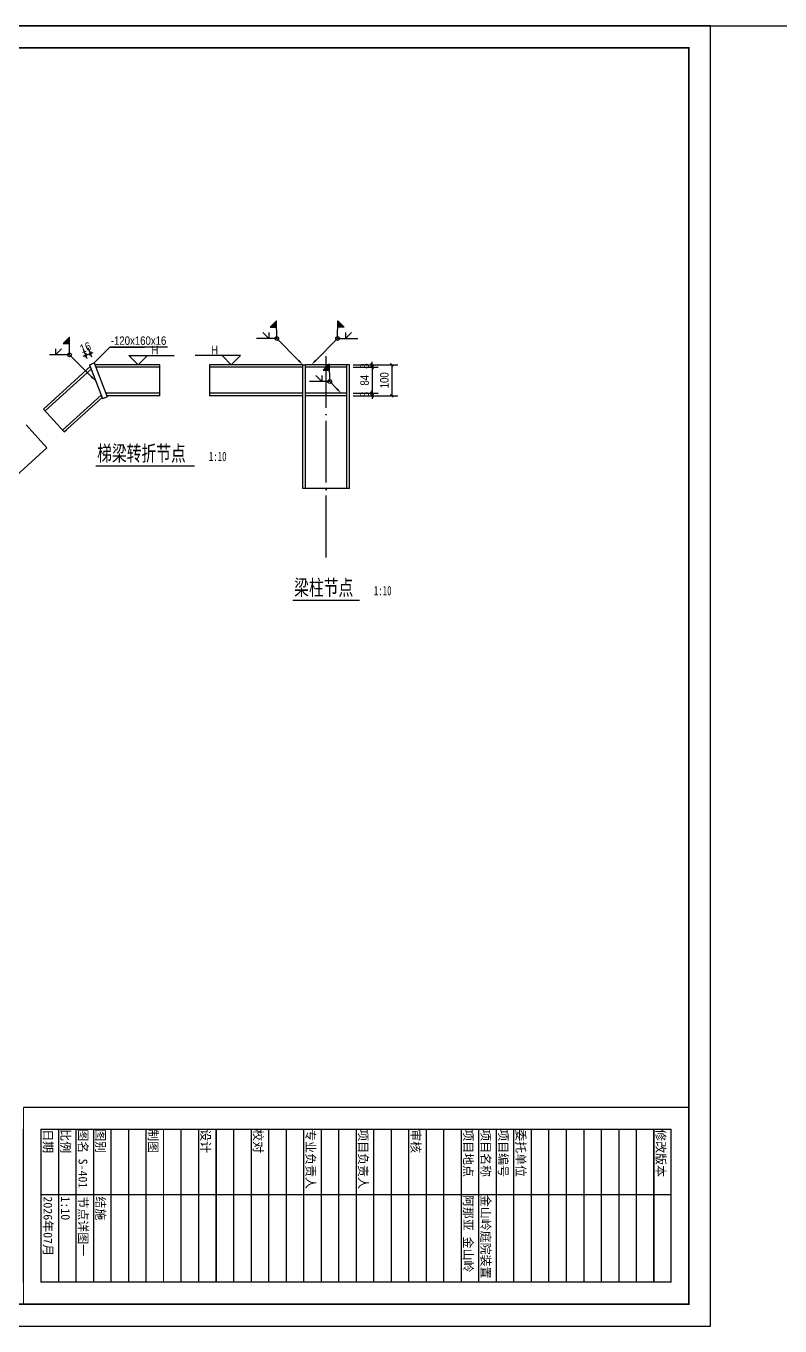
# Model space of a CAD drawing. Extents: x -40040 to 35635, y -182662 to -38118.
# Drawn here: x -5269 to -2833, y -167321 to -163120 of the extents above; entities that cross this region are included whole.
import ezdxf
from ezdxf import colors
from ezdxf.entities.mleader import LeaderData, LeaderLine
from ezdxf.enums import TextEntityAlignment as Align
from ezdxf.math import Vec2, Vec3

# ---------------------------------------------------------------- set-up
doc = ezdxf.new("R2010")
doc.units = 0
doc.header["$LTSCALE"] = 1000
doc.header["$MEASUREMENT"] = 0
doc.linetypes.add('DOTE', pattern=[2.42, 2, -0.2, 0.02, -0.2])
doc.layers.add('_0', color=7, linetype='Continuous', lineweight=25)
for name, color, linetype in [('A-ANNO-NOTE', 4, 'Continuous'), ('A-FURN-PATT-251', 251, 'Continuous'), ('A-SECT-146', 216, 'Continuous'), ('AXIS', 3, 'Continuous'), ('GL', 131, 'Continuous'), ('JC', 7, 'Continuous')]:
    doc.layers.add(name, color=color, linetype=linetype)
doc.layers.add('A-ANNO-NPLT', color=250, linetype='Continuous', plot=False)
doc.styles.add('DIM_T3', font='ARIALN.TTF')
doc.styles.get("Standard").update_dxf_attribs({"font": 'tssdengs.shx', "width": 0.7, "bigfont": 'tssdchn.shx'})
doc.styles.add('TBLK-A1$0$EN', font='')
doc.styles.add('黑体', font='', dxfattribs={"width": 0.7})
doc.styles.get('TBLK-A1$0$EN').set_extended_font_data('SimSun')
doc.styles.get('黑体').set_extended_font_data('SimHei')
doc.dimstyles.new('_TCH_ARCH&&10', dxfattribs={"dimtxt": 27.062236, "dimasz": 10, "dimexe": 20, "dimexo": 20, "dimgap": 10, "dimtad": 1, "dimdec": 0, "dimzin": 0, "dimdsep": 46, "dimtxsty": 'DIM_T3', "dimblk": 'ARCHTICK', "dimcen": 0.09, "dimclrd": 6, "dimclre": 6, "dimclrt": 6, "dimazin": 2, "dimtfac": 1, "dimtdec": 0, "dimtix": 1, "dimtmove": 2, "dimatfit": 3, "dimfxl": 100, "dimfxlon": 1, "dimtolj": 1, "dimtzin": 0, "dimarcsym": 0})

# ---------------------------------------------------------------- blocks, each defined once
blk = doc.blocks.new('_ArchTick')
at = {"color": 0, "linetype": 'ByBlock', "const_width": 0.4}
blk.add_lwpolyline([(-0.5, -0.5), (0.5, 0.5)], dxfattribs=at)
blk = doc.blocks.new('*D73')
at = {"layer": 'Defpoints', "color": 0, "transparency": 16777216}
for p in [(-5061.1, -164178.5), (-5064.1, -164215.1), (-5049.2, -164209.3)]:
    blk.add_point(p, dxfattribs=at)
at = {"layer": 'JC', "color": 6, "lineweight": -2, "transparency": 16777216}
for p, q in [((-5076, -164184.3), (-5085.3, -164187.9)), ((-5071.3, -164196.4), (-5083.2, -164165.6)), ((-5076, -164184.3), (-5061.1, -164178.5)), ((-5056.4, -164190.6), (-5068.3, -164159.8)), ((-5061.1, -164178.5), (-5051.7, -164174.9))]:
    blk.add_line(p, q, dxfattribs=at)
at = {"layer": 'JC', "color": 6, "lineweight": -2, "transparency": 16777216, "xscale": 10, "yscale": 10, "zscale": 10}
for p, rotation in [((-5076, -164184.3), 21.13684450300418), ((-5061.1, -164178.5), 201.1368445030043)]:
    blk.add_blockref('_ArchTick', p, dxfattribs=dict(at, rotation=rotation))
at = {"layer": 'JC', "color": 6, "transparency": 16777216, "insert": (-5077.1, -164159.2), "char_height": 27.06, "attachment_point": 5, "rotation": 21.1368, "style": 'DIM_T3'}
blk.add_mtext('\\A1;16', dxfattribs=at)
blk = doc.blocks.new('*D75')
at = {"layer": 'Defpoints', "color": 0, "transparency": 16777216}
for p in [(-4232.3, -164215.1), (-4232.3, -164223.1), (-4151.2, -164223.1)]:
    blk.add_point(p, dxfattribs=at)
at = {"layer": 'JC', "color": 6, "lineweight": -2, "transparency": 16777216}
for p, q in [((-4212.3, -164215.1), (-4131.2, -164215.1)), ((-4212.3, -164223.1), (-4131.2, -164223.1)), ((-4151.2, -164215.1), (-4151.2, -164205.1)), ((-4151.2, -164215.1), (-4151.2, -164223.1)), ((-4151.2, -164223.1), (-4151.2, -164233.1))]:
    blk.add_line(p, q, dxfattribs=at)
at = {"layer": 'JC', "color": 6, "lineweight": -2, "transparency": 16777216, "xscale": 10, "yscale": 10, "zscale": 10}
for p, rotation in [((-4151.2, -164215.1), 270), ((-4151.2, -164223.1), 90)]:
    blk.add_blockref('_ArchTick', p, dxfattribs=dict(at, rotation=rotation))
at = {"layer": 'JC', "color": 6, "transparency": 16777216, "insert": (-4175, -164219.1), "char_height": 27.06, "attachment_point": 5, "rotation": 90, "style": 'DIM_T3'}
blk.add_mtext('\\A1;8', dxfattribs=at)
blk = doc.blocks.new('*D76')
at = {"layer": 'Defpoints', "color": 0, "transparency": 16777216}
for p in [(-4232.3, -164223.1), (-4232.3, -164307.1), (-4151.2, -164307.1)]:
    blk.add_point(p, dxfattribs=at)
at = {"layer": 'JC', "color": 6, "lineweight": -2, "transparency": 16777216}
for p, q in [((-4212.3, -164223.1), (-4131.2, -164223.1)), ((-4151.2, -164223.1), (-4151.2, -164307.1)), ((-4212.3, -164307.1), (-4131.2, -164307.1))]:
    blk.add_line(p, q, dxfattribs=at)
at = {"layer": 'JC', "color": 6, "lineweight": -2, "transparency": 16777216, "xscale": 10, "yscale": 10, "zscale": 10}
for p, rotation in [((-4151.2, -164223.1), 90), ((-4151.2, -164307.1), 270)]:
    blk.add_blockref('_ArchTick', p, dxfattribs=dict(at, rotation=rotation))
at = {"layer": 'JC', "color": 6, "transparency": 16777216, "insert": (-4175, -164265.1), "char_height": 27.06, "attachment_point": 5, "rotation": 90, "style": 'DIM_T3'}
blk.add_mtext('\\A1;84', dxfattribs=at)
blk = doc.blocks.new('*D77')
at = {"layer": 'Defpoints', "color": 0, "transparency": 16777216}
for p in [(-4232.3, -164307.1), (-4232.3, -164315.1), (-4151.2, -164315.1)]:
    blk.add_point(p, dxfattribs=at)
at = {"layer": 'JC', "color": 6, "lineweight": -2, "transparency": 16777216}
for p, q in [((-4212.3, -164307.1), (-4131.2, -164307.1)), ((-4212.3, -164315.1), (-4131.2, -164315.1)), ((-4151.2, -164307.1), (-4151.2, -164297.1)), ((-4151.2, -164307.1), (-4151.2, -164315.1)), ((-4151.2, -164315.1), (-4151.2, -164325.1))]:
    blk.add_line(p, q, dxfattribs=at)
at = {"layer": 'JC', "color": 6, "lineweight": -2, "transparency": 16777216, "xscale": 10, "yscale": 10, "zscale": 10}
for p, rotation in [((-4151.2, -164307.1), 270), ((-4151.2, -164315.1), 90)]:
    blk.add_blockref('_ArchTick', p, dxfattribs=dict(at, rotation=rotation))
at = {"layer": 'JC', "color": 6, "transparency": 16777216, "insert": (-4175, -164311.1), "char_height": 27.06, "attachment_point": 5, "rotation": 90, "style": 'DIM_T3'}
blk.add_mtext('\\A1;8', dxfattribs=at)
blk = doc.blocks.new('*D72')
at = {"layer": 'Defpoints', "color": 0, "transparency": 16777216}
for p in [(-4178.4, -164215.1), (-4178.4, -164315.1), (-4087.4, -164315.1)]:
    blk.add_point(p, dxfattribs=at)
at = {"layer": 'JC', "color": 6, "lineweight": -2, "transparency": 16777216}
for p, q in [((-4158.4, -164215.1), (-4067.4, -164215.1)), ((-4087.4, -164215.1), (-4087.4, -164315.1)), ((-4158.4, -164315.1), (-4067.4, -164315.1))]:
    blk.add_line(p, q, dxfattribs=at)
at = {"layer": 'JC', "color": 6, "lineweight": -2, "transparency": 16777216, "xscale": 10, "yscale": 10, "zscale": 10}
for p, rotation in [((-4087.4, -164215.1), 90), ((-4087.4, -164315.1), 270)]:
    blk.add_blockref('_ArchTick', p, dxfattribs=dict(at, rotation=rotation))
at = {"layer": 'JC', "color": 6, "transparency": 16777216, "insert": (-4111.2, -164265.1), "char_height": 27.06, "attachment_point": 5, "rotation": 90, "style": 'DIM_T3'}
blk.add_mtext('\\A1;100', dxfattribs=at)
blk = doc.blocks.new('tukuang 10')
at = {"layer": 'A-ANNO-NOTE'}
blk.add_line((-4994.7, -166685.1), (-4994.7, -167179.4), dxfattribs=at)
at = {"layer": 'A-ANNO-NOTE', "const_width": 5.05, "flags": 128}
blk.add_lwpolyline([(-8916.3, -167250.2), (-3127.8, -167250.2), (-3127.8, -163191.2), (-8916.3, -163191.2)], close=True, dxfattribs=at)
at = {"layer": 'A-ANNO-NOTE', "const_width": 3.54, "flags": 128}
blk.add_lwpolyline([(-5277.5, -166614.4), (-3127.8, -166614.4)], dxfattribs=at)
at = {"layer": 'A-ANNO-NOTE', "const_width": 3.54}
for points in [[(-5277.5, -166614.4), (-5277.5, -167250.2)], [(-4994.7, -166685.1), (-4994.7, -167179.4)], [(-4825, -166685.1), (-4825, -167179.4)], [(-4655.2, -166685.1), (-4655.2, -167179.4)], [(-4485.5, -166685.1), (-4485.5, -167179.4)], [(-4315.8, -166685.1), (-4315.8, -167179.4)], [(-4146.1, -166685.1), (-4146.1, -167179.4)], [(-3976.4, -166685.1), (-3976.4, -167179.4)], [(-3637, -166685.1), (-3637, -167179.4)], [(-3241, -166685.1), (-3241, -167179.4)]]:
    blk.add_lwpolyline(points, dxfattribs=at)
at = {"layer": 'A-ANNO-NPLT'}
for p, q in [((-5221, -166685.1), (-5221, -167179.4)), ((-5221, -166685.1), (-5221, -167179.4)), ((-5164.4, -166685.1), (-5164.4, -167179.4)), ((-5164.4, -166685.1), (-5164.4, -167179.4)), ((-5107.8, -166685.1), (-5107.8, -167179.4)), ((-5107.8, -166685.1), (-5107.8, -167179.4)), ((-5051.2, -166685.1), (-5051.2, -167179.4)), ((-5051.2, -166685.1), (-5051.2, -167179.4)), ((-5051.2, -166685.1), (-5051.2, -167179.4)), ((-4994.7, -166685.1), (-4994.7, -167179.4)), ((-4994.7, -166685.1), (-4994.7, -167179.4)), ((-4938.1, -166685.1), (-4938.1, -167179.4)), ((-4938.1, -166685.1), (-4938.1, -167179.4)), ((-4881.5, -166685.1), (-4881.5, -167179.4)), ((-4768.4, -166685.1), (-4768.4, -167179.4)), ((-4711.8, -166685.1), (-4711.8, -167179.4)), ((-4655.2, -166685.1), (-4655.2, -167179.4)), ((-4598.7, -166685.1), (-4598.7, -167179.4)), ((-4542.1, -166685.1), (-4542.1, -167179.4)), ((-4485.5, -166685.1), (-4485.5, -167179.4)), ((-4429, -166685.1), (-4429, -167179.4)), ((-4372.4, -166685.1), (-4372.4, -167179.4)), ((-4315.8, -166685.1), (-4315.8, -167179.4)), ((-4259.2, -166685.1), (-4259.2, -167179.4)), ((-4202.7, -166685.1), (-4202.7, -167179.4)), ((-4146.1, -166685.1), (-4146.1, -167179.4)), ((-4089.5, -166685.1), (-4089.5, -167179.4)), ((-4033, -166685.1), (-4033, -167179.4)), ((-3976.4, -166685.1), (-3976.4, -167179.4)), ((-3919.8, -166685.1), (-3919.8, -167179.4)), ((-3863.2, -166685.1), (-3863.2, -167179.4)), ((-3806.7, -166685.1), (-3806.7, -167179.4)), ((-3750.1, -166685.1), (-3750.1, -167179.4)), ((-3693.5, -166685.1), (-3693.5, -167179.4)), ((-3637, -166685.1), (-3637, -167179.4)), ((-3580.4, -166685.1), (-3580.4, -167179.4)), ((-3523.8, -166685.1), (-3523.8, -167179.4)), ((-3467.2, -166685.1), (-3467.2, -167179.4)), ((-3410.7, -166685.1), (-3410.7, -167179.4)), ((-3354.1, -166685.1), (-3354.1, -167179.4)), ((-3297.5, -166685.1), (-3297.5, -167179.4)), ((-3241, -166685.1), (-3241, -167179.4)), ((-3184.4, -167179.4), (-3184.4, -166685.1)), ((-3184.4, -166897.2), (-5221, -166897.2))]:
    blk.add_line(p, q, dxfattribs=at)
blk.add_lwpolyline([(-8997.1, -167320.9), (-3057.1, -167320.9), (-3057.1, -163120.4), (-8997.1, -163120.4)], close=True, dxfattribs=at)
for points in [[(-5277.5, -167179.4), (-5277.5, -166685.1)], [(-5221, -166685.1), (-3184.4, -166685.1)], [(-3184.4, -167179.4), (-5221, -167179.4)]]:
    blk.add_lwpolyline(points, dxfattribs=at)
at = {"layer": 'A-ANNO-NOTE', "style": 'TBLK-A1$0$EN'}
for s, p in [('日期', (-5221, -166685.1)), ('比例', (-5164.4, -166685.1)), ('图名', (-5107.8, -166685.1)), ('图别', (-5051.2, -166685.1)), ('制图', (-4881.5, -166685.1)), ('设计', (-4711.8, -166685.1)), ('校对', (-4542.1, -166685.1)), ('专业负责人', (-4372.4, -166685.1)), ('项目负责人', (-4202.7, -166685.1)), ('审核', (-4033, -166685.1)), ('项目地点', (-3863.2, -166685.1)), ('项目名称', (-3806.7, -166685.1)), ('项目编号', (-3750.1, -166685.1)), ('委托单位', (-3693.5, -166685.1)), ('修改版本', (-3241, -166685.1)), ('2026年07月', (-5221, -166902.1)), ('1:10', (-5164.4, -166902.1)), ('阿那亚 金山岭', (-3863.2, -166897.2)), ('金山岭庭院装置', (-3806.7, -166897.2))]:
    blk.add_text(s, height=28.29, rotation=270, dxfattribs=at).set_placement(p, align=Align.BOTTOM_LEFT)

msp = doc.modelspace()

# ---------------------------------------------------------------- hatches: boundary and pattern name
at = {"layer": 'JC'}
h = msp.add_hatch(color=2, dxfattribs=at)
h.dxf.hatch_style = 1
h.paths.add_polyline_path([(-4459.4, -164072.8), (-4459.2, -164093.4), (-4480, -164093.4)])
h = msp.add_hatch(color=2, dxfattribs=at)
h.dxf.hatch_style = 1
h.paths.add_polyline_path([(-4262, -164072.8), (-4262.1, -164093.4), (-4241.4, -164093.4)])
h = msp.add_hatch(color=2, dxfattribs=at)
h.dxf.hatch_style = 1
h.paths.add_polyline_path([(-5128.6, -164146.3), (-5128.8, -164125.7), (-5149.4, -164146.3)])
h = msp.add_hatch(color=2, dxfattribs=at)
h.dxf.hatch_style = 1
h.paths.add_polyline_path([(-4288.3, -164212.1), (-4288.1, -164232.7), (-4308.9, -164232.7)])

# ---------------------------------------------------------------- linework, layer by layer
at = {"layer": 'A-FURN-PATT-251'}
msp.add_line((-28997.1, -163120.4), (35635.1, -163120.4), dxfattribs=at)
at = {"layer": 'A-SECT-146'}
for p, q in [((-5212.7, -164358), (-5061.9, -164220.8)), ((-5207.3, -164363.9), (-5058.8, -164228.8)), ((-5064.1, -164215.1), (-5049.2, -164209.3)), ((-5064.1, -164215.1), (-5021.8, -164324.4)), ((-5049.2, -164209.3), (-5006.9, -164318.6)), ((-4836.4, -164215.1), (-5046.9, -164215.1)), ((-4836.4, -164223.1), (-5043.8, -164223.1)), ((-4836.4, -164315.1), (-4836.4, -164215.1)), ((-4374.3, -164215.1), (-4676.3, -164215.1)), ((-4676.3, -164215.1), (-4676.3, -164315.1)), ((-4374.3, -164223.1), (-4676.3, -164223.1)), ((-5150.8, -164426), (-5026.3, -164312.8)), ((-5021.8, -164324.4), (-5006.9, -164318.6)), ((-4836.4, -164307.1), (-5011.4, -164307.1)), ((-4836.4, -164315.1), (-5008.3, -164315.1)), ((-4374.3, -164307.1), (-4676.3, -164307.1)), ((-4374.3, -164315.1), (-4676.3, -164315.1)), ((-5212.7, -164358), (-5177.2, -164325.7)), ((-5145.4, -164432), (-5212.7, -164358)), ((-5145.4, -164432), (-5023.2, -164320.8)), ((-5202, -164483.4), (-5269.2, -164409.4)), ((-5145.4, -164432), (-5138.6, -164425.7)), ((-6347.2, -165524.5), (-5202, -164483.4))]:
    msp.add_line(p, q, dxfattribs=at)
at = {"layer": 'AXIS', "color": 2, "linetype": 'DOTE', "ltscale": 0.1}
msp.add_line((-4299.3, -164837.7), (-4299.3, -164187.7), dxfattribs=at)
at = {"layer": 'GL'}
for p, q in [((-4936.8, -164185.1), (-4790.1, -164185.1)), ((-4936.8, -164185.1), (-4906.8, -164215.1)), ((-4876.8, -164185.1), (-4906.8, -164215.1)), ((-4575.9, -164185.1), (-4722.7, -164185.1)), ((-4635.9, -164185.1), (-4605.9, -164215.1)), ((-4575.9, -164185.1), (-4605.9, -164215.1))]:
    msp.add_line(p, q, dxfattribs=at)
at = {"layer": 'JC', "color": 2}
for p, q in [((-4459.4, -164072.8), (-4480, -164093.4)), ((-4480, -164093.4), (-4459.2, -164093.4)), ((-4459, -164130.3), (-4459.4, -164072.8)), ((-4262.3, -164130.3), (-4262, -164072.8)), ((-4241.4, -164093.4), (-4262.1, -164093.4)), ((-4262, -164072.8), (-4241.4, -164093.4)), ((-5128.8, -164125.7), (-5149.4, -164146.3)), ((-5149.4, -164146.3), (-5128.6, -164146.3)), ((-5128.4, -164183.2), (-5128.8, -164125.7)), ((-4459.4, -164130.3), (-4524.5, -164130.3)), ((-4484.5, -164130.3), (-4504, -164110.8)), ((-4484.5, -164110.8), (-4484.5, -164130.3)), ((-4262, -164130.3), (-4196.9, -164130.3)), ((-4236.9, -164110.8), (-4236.9, -164130.3)), ((-4236.9, -164130.3), (-4217.4, -164110.8)), ((-5128.7, -164183.2), (-5193.8, -164183.2)), ((-5174.3, -164163.7), (-5174.3, -164183.2)), ((-5174.3, -164183.2), (-5154.8, -164163.7)), ((-4998.1, -164158.3), (-4886.4, -164158.3)), ((-4374.3, -164615.1), (-4374.3, -164215.1)), ((-4374.3, -164215.1), (-4366.3, -164215.1)), ((-4366.3, -164615.1), (-4366.3, -164215.1)), ((-4224.3, -164215.1), (-4366.3, -164215.1)), ((-4232.3, -164215.1), (-4366.3, -164215.1)), ((-4232.3, -164223.1), (-4366.3, -164223.1)), ((-4288.3, -164212.1), (-4308.9, -164232.7)), ((-4308.9, -164232.7), (-4288.1, -164232.7)), ((-4287.9, -164269.5), (-4288.3, -164212.1)), ((-4232.3, -164615.1), (-4232.3, -164215.1)), ((-4224.3, -164615.1), (-4224.3, -164215.1)), ((-4288.3, -164269.5), (-4353.4, -164269.5)), ((-4313.4, -164269.5), (-4332.9, -164250)), ((-4313.4, -164250), (-4313.4, -164269.5)), ((-4232.3, -164307.1), (-4366.3, -164307.1)), ((-4232.3, -164315.1), (-4366.3, -164315.1)), ((-4224.3, -164615.1), (-4374.3, -164615.1))]:
    msp.add_line(p, q, dxfattribs=at)
at = {"layer": 'JC', "color": 6}
for p, q in [((-5049.2, -164209.3), (-4998.1, -164158.3)), ((-4998.1, -164158.3), (-4891, -164158.3)), ((-4811.6, -164158.3), (-4998.1, -164158.3)), ((-5043.6, -164541.9), (-4724.9, -164541.9)), ((-4406.8, -164975.5), (-4191.7, -164975.5))]:
    msp.add_line(p, q, dxfattribs=at)
at = {"layer": 'JC', "color": 2}
for centre in [(-4459, -164130.3), (-4262.3, -164130.3), (-5128.4, -164183.2), (-4287.9, -164269.5)]:
    msp.add_circle(centre, 6, dxfattribs=at)

# ---------------------------------------------------------------- block references
at = {"layer": '_0'}
msp.add_blockref('tukuang 10', (0, 0), dxfattribs=at)

# ---------------------------------------------------------------- texts
at = {"layer": 'A-ANNO-NOTE', "style": 'TBLK-A1$0$EN'}
for s, p in [('S-401', (-5107.8, -166780)), ('节点详图一', (-5107.8, -166902.1)), ('结施', (-5051.2, -166902.1))]:
    msp.add_text(s, height=28.29, rotation=270, dxfattribs=at).set_placement(p, align=Align.BOTTOM_LEFT)
at = {"layer": 'JC', "color": 6, "style": 'DIM_T3'}
for s, height, p in [('-120x160x16', 27.062, (-4995.1, -164150.6)), ('H', 27.1, (-4863.8, -164180.8)), ('H', 27.1, (-4671.1, -164180.8))]:
    msp.add_text(s, height=height, dxfattribs=at).set_placement(p)
at = {"layer": 'JC', "color": 6, "style": '黑体', "width": 0.7}
for s, height, p in [('梯梁转折节点', 50, (-5039.4, -164526.2)), ('1:10', 30, (-4678.4, -164526.2)), ('梁柱节点', 50, (-4402.7, -164959.8)), ('1:10', 30, (-4145.2, -164959.8))]:
    msp.add_text(s, height=height, dxfattribs=at).set_placement(p)

# ---------------------------------------------------------------- dimensions: what is measured, and where the dimension line sits
at = {"layer": 'JC', "color": 2}
dim = msp.add_aligned_dim(p1=(-5064.1, -164215.1), p2=(-5049.2, -164209.3), distance=33, dimstyle='_TCH_ARCH&&10', dxfattribs=at)
dim.commit()
dim.dimension.update_dxf_attribs({"geometry": '*D73', "text_midpoint": (-5077.1, -164159.2)})
for base, p1, p2, picture, middle in [((-4151.2, -164223.1), (-4232.3, -164215.1), (-4232.3, -164223.1), '*D75', (-4175, -164219.1)), ((-4151.2, -164307.1), (-4232.3, -164223.1), (-4232.3, -164307.1), '*D76', (-4175, -164265.1)), ((-4087.4, -164315.1), (-4178.4, -164215.1), (-4178.4, -164315.1), '*D72', (-4111.2, -164265.1)), ((-4151.2, -164315.1), (-4232.3, -164307.1), (-4232.3, -164315.1), '*D77', (-4175, -164311.1))]:
    dim = msp.add_linear_dim(base=base, p1=p1, p2=p2, angle=90, dimstyle='_TCH_ARCH&&10', dxfattribs=at)
    dim.commit()
    dim.dimension.update_dxf_attribs({"geometry": picture, "text_midpoint": middle})

# ---------------------------------------------------------------- leaders
ml = msp.add_multileader_mtext('Standard', dxfattribs=at)
ml.set_content('', color=2)
ml.set_leader_properties()
ml.build(insert=Vec2(0, 0))
ml.multileader.update_dxf_attribs({"text_right_attachment_type": 6, "dogleg_length": 0.36, "arrow_head_size": 20})
ctx = ml.context
ctx.base_point, ctx.char_height, ctx.arrow_head_size, ctx.landing_gap_size, ctx.plane_origin = Vec3(-4459.5, -164130.2), 0.18, 20, 0.09, Vec3(-4374.3, -164215.1)
ctx.right_attachment, ctx.text_align_type = 6, 2
notes = []
notes.append((ctx, [(0, (1, 1, 0), (-4459, -164130.3), (-1, 0), 0.36, [(0, [(-4374.3, -164215.1)], 0, [])])]))
ctx.mtext.insert, ctx.mtext.alignment, ctx.mtext.flow_direction = Vec3(-4459.4, -164130.2), 3, 5
ml = msp.add_multileader_mtext('Standard', dxfattribs=at)
ml.set_content('', color=2)
ml.set_leader_properties()
ml.build(insert=Vec2(0, 0))
ml.multileader.update_dxf_attribs({"text_right_attachment_type": 6, "dogleg_length": 0.36, "arrow_head_size": 20})
ctx = ml.context
ctx.base_point, ctx.char_height, ctx.arrow_head_size, ctx.landing_gap_size, ctx.plane_origin = Vec3(-4262, -164130.3), 0.18, 20, 0.09, Vec3(-4347.1, -164215.1)
ctx.right_attachment = 6
notes.append((ctx, [(0, (1, 1, 0), (-4262.3, -164130.3), (1, 0), 0.36, [(0, [(-4347.1, -164215.1)], 0, [])])]))
ctx.mtext.insert, ctx.mtext.flow_direction = Vec3(-4261.9, -164130.2), 5
ml = msp.add_multileader_mtext('Standard', dxfattribs=at)
ml.set_content('', color=2)
ml.set_leader_properties()
ml.build(insert=Vec2(0, 0))
ml.multileader.update_dxf_attribs({"text_right_attachment_type": 6, "dogleg_length": 0.36, "arrow_head_size": 20})
ctx = ml.context
ctx.base_point, ctx.char_height, ctx.arrow_head_size, ctx.landing_gap_size, ctx.plane_origin = Vec3(-5128.9, -164183.1), 0.18, 20, 0.09, Vec3(-5043.6, -164268)
ctx.right_attachment, ctx.text_align_type = 6, 2
notes.append((ctx, [(0, (1, 1, 0), (-5128.4, -164183.2), (-1, 0), 0.36, [(0, [(-5043.6, -164268)], 0, [])])]))
ctx.mtext.insert, ctx.mtext.alignment, ctx.mtext.flow_direction = Vec3(-5128.8, -164183), 3, 5
ml = msp.add_multileader_mtext('Standard', dxfattribs=at)
ml.set_content('', color=2)
ml.set_leader_properties()
ml.build(insert=Vec2(0, 0))
ml.multileader.update_dxf_attribs({"text_right_attachment_type": 6, "dogleg_length": 0.36, "arrow_head_size": 20})
ctx = ml.context
ctx.base_point, ctx.char_height, ctx.arrow_head_size, ctx.landing_gap_size, ctx.plane_origin = Vec3(-4288.4, -164269.4), 0.18, 20, 0.09, Vec3(-4203.2, -164354.3)
ctx.right_attachment, ctx.text_align_type = 6, 2
notes.append((ctx, [(0, (1, 1, 0), (-4287.9, -164269.5), (-1, 0), 0.36, [(0, [(-4250.4, -164307.1)], 0, [])])]))
ctx.mtext.insert, ctx.mtext.alignment, ctx.mtext.flow_direction = Vec3(-4288.4, -164269.4), 3, 5
for ctx, leaders in notes:
    for number, flags, end, landing, length, lines in leaders:
        leader = LeaderData()
        leader.index, (leader.has_last_leader_line, leader.has_dogleg_vector, leader.attachment_direction) = number, flags
        leader.last_leader_point, leader.dogleg_vector, leader.dogleg_length = Vec3(end), Vec3(landing), length
        for number, points, colour, breaks in lines:
            line = LeaderLine()
            line.index, line.vertices, line.color, line.breaks = number, Vec3.list(points), colors.encode_raw_color(colour), breaks
            leader.lines.append(line)
        ctx.leaders.append(leader)

doc.saveas('drawing.dxf')
